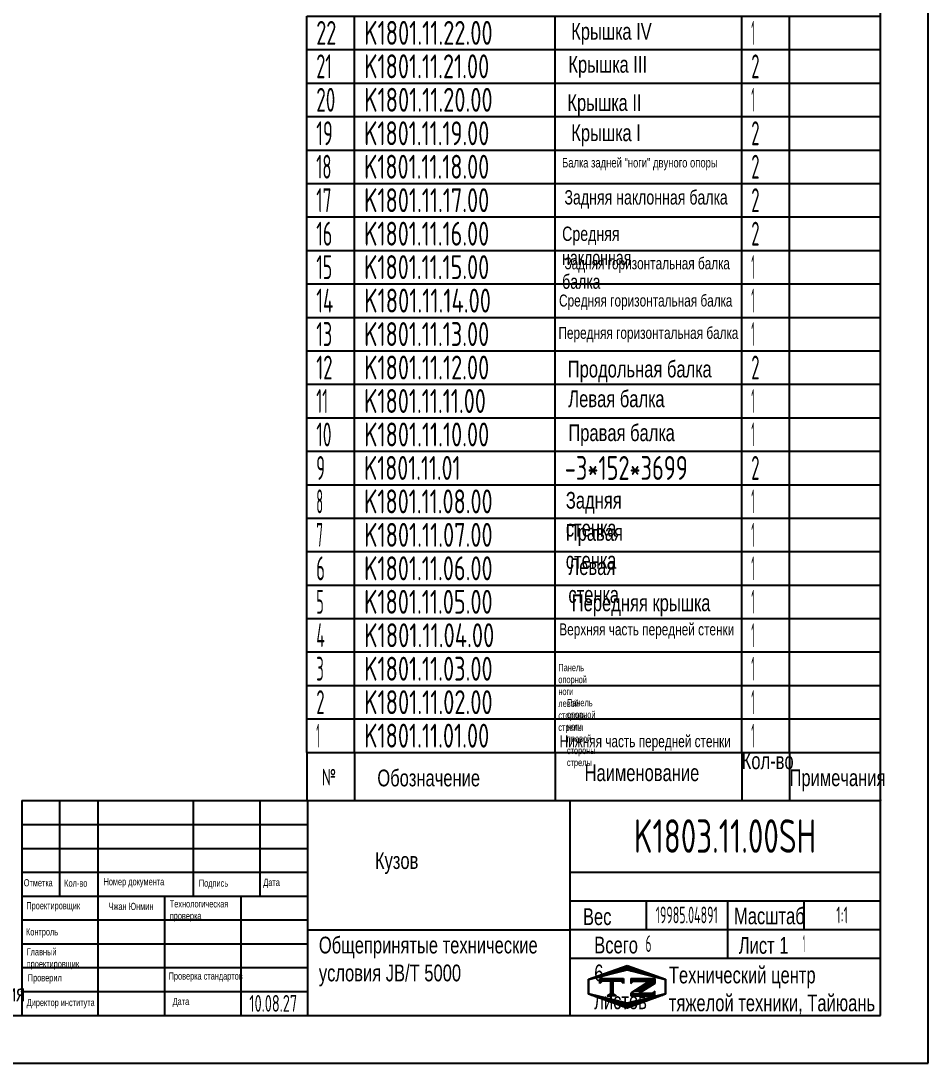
# Model space of a CAD drawing. Header units: millimetres. Extents: x -24 to 570, y 533 to 953.
# Drawn here: x 380.5 to 570.3, y 533.2 to 751.2 of the extents above; entities that cross this region are included whole.
import ezdxf
from ezdxf.enums import TextEntityAlignment as Align

# ---------------------------------------------------------------- set-up
doc = ezdxf.new("R2010")
doc.units = ezdxf.units.MM
doc.header["$LTSCALE"] = 10
for name, color, linetype in [('01', 7, 'Continuous'), ('02', 1, 'Continuous'), ('11', 3, 'Continuous'), ('THICK', 7, 'Continuous')]:
    doc.layers.add(name, color=color, linetype=linetype)
doc.styles.get("Standard").update_dxf_attribs({"font": 'isocp', "width": 0.707, "bigfont": 'intecad.shx'})

# ---------------------------------------------------------------- blocks, each defined once
blk = doc.blocks.new('*U17')
at = {"layer": '01'}
for points in [[(584, 10), (584, 410)], [(25, 10), (584, 10)]]:
    blk.add_lwpolyline(points, dxfattribs=at)
at = {"layer": '02'}
for points in [[(594, 0), (594, 420)], [(0, 0), (594, 0)]]:
    blk.add_lwpolyline(points, dxfattribs=at)
blk = doc.blocks.new('*U20')
at = {"layer": '01'}
for p, q in [((0, -7), (0, 0)), ((120, -7), (120, 0))]:
    blk.add_line(p, q, dxfattribs=at)
at = {"layer": '02'}
for p, q in [((0, 0), (10, 0)), ((10, -7), (10, 0)), ((10, 0), (52, 0)), ((52, -7), (52, 0)), ((52, 0), (91, 0)), ((91, -7), (91, 0)), ((91, 0), (101, 0)), ((101, -7), (101, 0)), ((101, 0), (120, 0))]:
    blk.add_line(p, q, dxfattribs=at)
blk = doc.blocks.new('*U21')
at = {"layer": '01'}
for p, q in [((0, -7), (0, 0)), ((120, -7), (120, 0))]:
    blk.add_line(p, q, dxfattribs=at)
at = {"layer": '02'}
for p, q in [((0, 0), (10, 0)), ((10, -7), (10, 0)), ((10, 0), (52, 0)), ((52, -7), (52, 0)), ((52, 0), (91, 0)), ((91, -7), (91, 0)), ((91, 0), (101, 0)), ((101, -7), (101, 0)), ((101, 0), (120, 0))]:
    blk.add_line(p, q, dxfattribs=at)
blk = doc.blocks.new('*U22')
at = {"layer": '01'}
for p, q in [((0, -7), (0, 0)), ((120, -7), (120, 0))]:
    blk.add_line(p, q, dxfattribs=at)
at = {"layer": '02'}
for p, q in [((0, 0), (10, 0)), ((10, -7), (10, 0)), ((10, 0), (52, 0)), ((52, -7), (52, 0)), ((52, 0), (91, 0)), ((91, -7), (91, 0)), ((91, 0), (101, 0)), ((101, -7), (101, 0)), ((101, 0), (120, 0))]:
    blk.add_line(p, q, dxfattribs=at)
blk = doc.blocks.new('*U23')
at = {"layer": '01'}
for p, q in [((0, -7), (0, 0)), ((120, -7), (120, 0))]:
    blk.add_line(p, q, dxfattribs=at)
at = {"layer": '02'}
for p, q in [((0, 0), (10, 0)), ((10, -7), (10, 0)), ((10, 0), (52, 0)), ((52, -7), (52, 0)), ((52, 0), (91, 0)), ((91, -7), (91, 0)), ((91, 0), (101, 0)), ((101, -7), (101, 0)), ((101, 0), (120, 0))]:
    blk.add_line(p, q, dxfattribs=at)
blk = doc.blocks.new('*U24')
at = {"layer": '01'}
for p, q in [((0, -7), (0, 0)), ((120, -7), (120, 0))]:
    blk.add_line(p, q, dxfattribs=at)
at = {"layer": '02'}
for p, q in [((0, 0), (10, 0)), ((10, -7), (10, 0)), ((10, 0), (52, 0)), ((52, -7), (52, 0)), ((52, 0), (91, 0)), ((91, -7), (91, 0)), ((91, 0), (101, 0)), ((101, -7), (101, 0)), ((101, 0), (120, 0))]:
    blk.add_line(p, q, dxfattribs=at)
blk = doc.blocks.new('*U25')
at = {"layer": '01'}
for p, q in [((0, -7), (0, 0)), ((120, -7), (120, 0))]:
    blk.add_line(p, q, dxfattribs=at)
at = {"layer": '02'}
for p, q in [((0, 0), (10, 0)), ((10, -7), (10, 0)), ((10, 0), (52, 0)), ((52, -7), (52, 0)), ((52, 0), (91, 0)), ((91, -7), (91, 0)), ((91, 0), (101, 0)), ((101, -7), (101, 0)), ((101, 0), (120, 0))]:
    blk.add_line(p, q, dxfattribs=at)
blk = doc.blocks.new('*U26')
at = {"layer": '01'}
for p, q in [((0, -7), (0, 0)), ((120, -7), (120, 0))]:
    blk.add_line(p, q, dxfattribs=at)
at = {"layer": '02'}
for p, q in [((0, 0), (10, 0)), ((10, -7), (10, 0)), ((10, 0), (52, 0)), ((52, -7), (52, 0)), ((52, 0), (91, 0)), ((91, -7), (91, 0)), ((91, 0), (101, 0)), ((101, -7), (101, 0)), ((101, 0), (120, 0))]:
    blk.add_line(p, q, dxfattribs=at)
blk = doc.blocks.new('*U27')
at = {"layer": '01'}
for p, q in [((0, -7), (0, 0)), ((120, -7), (120, 0))]:
    blk.add_line(p, q, dxfattribs=at)
at = {"layer": '02'}
for p, q in [((0, 0), (10, 0)), ((10, -7), (10, 0)), ((10, 0), (52, 0)), ((52, -7), (52, 0)), ((52, 0), (91, 0)), ((91, -7), (91, 0)), ((91, 0), (101, 0)), ((101, -7), (101, 0)), ((101, 0), (120, 0))]:
    blk.add_line(p, q, dxfattribs=at)
blk = doc.blocks.new('*U28')
at = {"layer": '01'}
for p, q in [((0, -7), (0, 0)), ((120, -7), (120, 0))]:
    blk.add_line(p, q, dxfattribs=at)
at = {"layer": '02'}
for p, q in [((0, 0), (10, 0)), ((10, -7), (10, 0)), ((10, 0), (52, 0)), ((52, -7), (52, 0)), ((52, 0), (91, 0)), ((91, -7), (91, 0)), ((91, 0), (101, 0)), ((101, -7), (101, 0)), ((101, 0), (120, 0))]:
    blk.add_line(p, q, dxfattribs=at)
blk = doc.blocks.new('*U29')
at = {"layer": '01'}
for p, q in [((0, -7), (0, 0)), ((120, -7), (120, 0))]:
    blk.add_line(p, q, dxfattribs=at)
at = {"layer": '02'}
for p, q in [((0, 0), (10, 0)), ((10, -7), (10, 0)), ((10, 0), (52, 0)), ((52, -7), (52, 0)), ((52, 0), (91, 0)), ((91, -7), (91, 0)), ((91, 0), (101, 0)), ((101, -7), (101, 0)), ((101, 0), (120, 0))]:
    blk.add_line(p, q, dxfattribs=at)
blk = doc.blocks.new('*U30')
at = {"layer": '01'}
for p, q in [((0, -7), (0, 0)), ((120, -7), (120, 0))]:
    blk.add_line(p, q, dxfattribs=at)
at = {"layer": '02'}
for p, q in [((0, 0), (10, 0)), ((10, -7), (10, 0)), ((10, 0), (52, 0)), ((52, -7), (52, 0)), ((52, 0), (91, 0)), ((91, -7), (91, 0)), ((91, 0), (101, 0)), ((101, -7), (101, 0)), ((101, 0), (120, 0))]:
    blk.add_line(p, q, dxfattribs=at)
blk = doc.blocks.new('*U31')
at = {"layer": '01'}
for p, q in [((0, -7), (0, 0)), ((120, -7), (120, 0))]:
    blk.add_line(p, q, dxfattribs=at)
at = {"layer": '02'}
for p, q in [((0, 0), (10, 0)), ((10, -7), (10, 0)), ((10, 0), (52, 0)), ((52, -7), (52, 0)), ((52, 0), (91, 0)), ((91, -7), (91, 0)), ((91, 0), (101, 0)), ((101, -7), (101, 0)), ((101, 0), (120, 0))]:
    blk.add_line(p, q, dxfattribs=at)
blk = doc.blocks.new('*U32')
at = {"layer": '01'}
for p, q in [((0, -7), (0, 0)), ((120, -7), (120, 0))]:
    blk.add_line(p, q, dxfattribs=at)
at = {"layer": '02'}
for p, q in [((0, 0), (10, 0)), ((10, -7), (10, 0)), ((10, 0), (52, 0)), ((52, -7), (52, 0)), ((52, 0), (91, 0)), ((91, -7), (91, 0)), ((91, 0), (101, 0)), ((101, -7), (101, 0)), ((101, 0), (120, 0))]:
    blk.add_line(p, q, dxfattribs=at)
blk = doc.blocks.new('*U33')
at = {"layer": '01'}
for p, q in [((0, -7), (0, 0)), ((120, -7), (120, 0))]:
    blk.add_line(p, q, dxfattribs=at)
at = {"layer": '02'}
for p, q in [((0, 0), (10, 0)), ((10, -7), (10, 0)), ((10, 0), (52, 0)), ((52, -7), (52, 0)), ((52, 0), (91, 0)), ((91, -7), (91, 0)), ((91, 0), (101, 0)), ((101, -7), (101, 0)), ((101, 0), (120, 0))]:
    blk.add_line(p, q, dxfattribs=at)
blk = doc.blocks.new('*U34')
at = {"layer": '01'}
for p, q in [((0, -7), (0, 0)), ((120, -7), (120, 0))]:
    blk.add_line(p, q, dxfattribs=at)
at = {"layer": '02'}
for p, q in [((0, 0), (10, 0)), ((10, -7), (10, 0)), ((10, 0), (52, 0)), ((52, -7), (52, 0)), ((52, 0), (91, 0)), ((91, -7), (91, 0)), ((91, 0), (101, 0)), ((101, -7), (101, 0)), ((101, 0), (120, 0))]:
    blk.add_line(p, q, dxfattribs=at)
blk = doc.blocks.new('*U35')
at = {"layer": '01'}
for p, q in [((0, -7), (0, 0)), ((120, -7), (120, 0))]:
    blk.add_line(p, q, dxfattribs=at)
at = {"layer": '02'}
for p, q in [((0, 0), (10, 0)), ((10, -7), (10, 0)), ((10, 0), (52, 0)), ((52, -7), (52, 0)), ((52, 0), (91, 0)), ((91, -7), (91, 0)), ((91, 0), (101, 0)), ((101, -7), (101, 0)), ((101, 0), (120, 0))]:
    blk.add_line(p, q, dxfattribs=at)
blk = doc.blocks.new('*U36')
at = {"layer": '01'}
for p, q in [((0, -7), (0, 0)), ((120, -7), (120, 0))]:
    blk.add_line(p, q, dxfattribs=at)
at = {"layer": '02'}
for p, q in [((0, 0), (10, 0)), ((10, -7), (10, 0)), ((10, 0), (52, 0)), ((52, -7), (52, 0)), ((52, 0), (91, 0)), ((91, -7), (91, 0)), ((91, 0), (101, 0)), ((101, -7), (101, 0)), ((101, 0), (120, 0))]:
    blk.add_line(p, q, dxfattribs=at)
blk = doc.blocks.new('*U37')
at = {"layer": '01'}
for p, q in [((0, -7), (0, 0)), ((120, -7), (120, 0))]:
    blk.add_line(p, q, dxfattribs=at)
at = {"layer": '02'}
for p, q in [((0, 0), (10, 0)), ((10, -7), (10, 0)), ((10, 0), (52, 0)), ((52, -7), (52, 0)), ((52, 0), (91, 0)), ((91, -7), (91, 0)), ((91, 0), (101, 0)), ((101, -7), (101, 0)), ((101, 0), (120, 0))]:
    blk.add_line(p, q, dxfattribs=at)
blk = doc.blocks.new('*U38')
at = {"layer": '01'}
for p, q in [((0, -7), (0, 0)), ((120, -7), (120, 0))]:
    blk.add_line(p, q, dxfattribs=at)
at = {"layer": '02'}
for p, q in [((0, 0), (10, 0)), ((10, -7), (10, 0)), ((10, 0), (52, 0)), ((52, -7), (52, 0)), ((52, 0), (91, 0)), ((91, -7), (91, 0)), ((91, 0), (101, 0)), ((101, -7), (101, 0)), ((101, 0), (120, 0))]:
    blk.add_line(p, q, dxfattribs=at)
blk = doc.blocks.new('*U39')
at = {"layer": '01'}
for p, q in [((0, -7), (0, 0)), ((120, -7), (120, 0))]:
    blk.add_line(p, q, dxfattribs=at)
at = {"layer": '02'}
for p, q in [((0, 0), (10, 0)), ((10, -7), (10, 0)), ((10, 0), (52, 0)), ((52, -7), (52, 0)), ((52, 0), (91, 0)), ((91, -7), (91, 0)), ((91, 0), (101, 0)), ((101, -7), (101, 0)), ((101, 0), (120, 0))]:
    blk.add_line(p, q, dxfattribs=at)
blk = doc.blocks.new('*U40')
at = {"layer": '01'}
for p, q in [((0, -7), (0, 0)), ((120, -7), (120, 0))]:
    blk.add_line(p, q, dxfattribs=at)
at = {"layer": '02'}
for p, q in [((0, 0), (10, 0)), ((10, -7), (10, 0)), ((10, 0), (52, 0)), ((52, -7), (52, 0)), ((52, 0), (91, 0)), ((91, -7), (91, 0)), ((91, 0), (101, 0)), ((101, -7), (101, 0)), ((101, 0), (120, 0))]:
    blk.add_line(p, q, dxfattribs=at)
blk = doc.blocks.new('*U41')
at = {"layer": '01'}
for p, q in [((0, -7), (0, 0)), ((120, -7), (120, 0))]:
    blk.add_line(p, q, dxfattribs=at)
at = {"layer": '02'}
for p, q in [((0, 0), (10, 0)), ((10, -7), (10, 0)), ((10, 0), (52, 0)), ((52, -7), (52, 0)), ((52, 0), (91, 0)), ((91, -7), (91, 0)), ((91, 0), (101, 0)), ((101, -7), (101, 0)), ((101, 0), (120, 0))]:
    blk.add_line(p, q, dxfattribs=at)
blk = doc.blocks.new('*X124')
at = {"color": 0}
for p, q in [((127.06, 7.8), (132.06, 7.8)), ((127.06, 7.5), (132.06, 7.5)), ((127.06, 7.2), (127.32, 7.2)), ((129.7, 6.6), (131.51, 6.6)), ((130.16, 6.9), (131.98, 6.9)), ((130.62, 7.2), (132.06, 7.2)), ((127.84, 5.4), (129.64, 5.4)), ((128.3, 5.7), (130.1, 5.7)), ((128.77, 6), (130.57, 6)), ((129.23, 6.3), (131.04, 6.3))]:
    blk.add_line(p, q, dxfattribs=at)
blk = doc.blocks.new('*X125')
at = {"color": 0}
for p, q in [((127.06, 4.8), (132.06, 4.8)), ((127.06, 4.5), (132.06, 4.5)), ((131.84, 5.1), (132.06, 5.1))]:
    blk.add_line(p, q, dxfattribs=at)
blk = doc.blocks.new('*X123')
at = {"color": 0}
for p, q in [((122.34, 4.5), (123.72, 4.5)), ((122.82, 4.8), (123.24, 4.8))]:
    blk.add_line(p, q, dxfattribs=at)
blk = doc.blocks.new('*X122')
at = {"color": 0}
for p, q in [((120.53, 7.8), (125.53, 7.8)), ((120.53, 7.5), (125.53, 7.5)), ((120.53, 7.2), (120.79, 7.2)), ((125.27, 7.2), (125.53, 7.2))]:
    blk.add_line(p, q, dxfattribs=at)
blk = doc.blocks.new('*X121')
at = {"color": 0}
for p, q in [((121.52, 9), (123.12, 9)), ((122.38, 9.3), (124.32, 9.3)), ((123.24, 9.6), (125.52, 9.6)), ((124.1, 9.9), (128.52, 9.9)), ((124.97, 10.2), (127.67, 10.2)), ((125.83, 10.5), (126.82, 10.5)), ((127.02, 9.6), (129.37, 9.6)), ((128.22, 9.3), (130.22, 9.3)), ((129.42, 9), (131.07, 9)), ((118.22, 7.8), (118.32, 7.8)), ((118.22, 7.5), (118.27, 7.5)), ((118.22, 7.2), (118.27, 7.2)), ((118.22, 6.9), (118.27, 6.9)), ((118.22, 6.6), (118.27, 6.6)), ((118.94, 8.1), (119.52, 8.1)), ((119.8, 8.4), (120.72, 8.4)), ((120.66, 8.7), (121.92, 8.7)), ((130.62, 8.7), (131.92, 8.7)), ((131.82, 8.4), (132.77, 8.4)), ((133.02, 8.1), (133.62, 8.1)), ((134.22, 7.8), (134.32, 7.8)), ((134.27, 7.5), (134.32, 7.5)), ((134.27, 7.2), (134.32, 7.2)), ((134.27, 6.9), (134.32, 6.9)), ((134.27, 6.6), (134.32, 6.6)), ((118.22, 6.3), (118.27, 6.3)), ((118.22, 6), (118.27, 6)), ((118.22, 5.7), (118.27, 5.7)), ((118.22, 5.4), (118.27, 5.4)), ((118.22, 5.1), (118.27, 5.1)), ((118.22, 4.8), (118.27, 4.8)), ((118.79, 4.5), (119.42, 4.5)), ((133.12, 4.5), (133.76, 4.5)), ((134.27, 6.3), (134.32, 6.3)), ((134.27, 6), (134.32, 6)), ((134.27, 5.7), (134.32, 5.7)), ((134.27, 5.4), (134.32, 5.4)), ((134.27, 5.1), (134.32, 5.1)), ((134.27, 4.8), (134.32, 4.8)), ((119.61, 4.2), (120.62, 4.2)), ((120.43, 3.9), (121.82, 3.9)), ((121.26, 3.6), (123.02, 3.6)), ((122.08, 3.3), (124.22, 3.3)), ((122.91, 3), (125.42, 3)), ((123.73, 2.7), (128.89, 2.7)), ((124.55, 2.4), (128.07, 2.4)), ((127.12, 3), (129.7, 3)), ((128.32, 3.3), (130.51, 3.3)), ((129.52, 3.6), (131.32, 3.6)), ((130.72, 3.9), (132.14, 3.9)), ((131.92, 4.2), (132.95, 4.2)), ((125.38, 2.1), (127.26, 2.1)), ((126.2, 1.8), (126.45, 1.8))]:
    blk.add_line(p, q, dxfattribs=at)

msp = doc.modelspace()

# ---------------------------------------------------------------- linework, layer by layer
for p, q in [((440.29, 598.16), (560.29, 598.16)), ((440.29, 598.16), (440.29, 588.16)), ((450.29, 598.16), (450.29, 588.16)), ((492.29, 598.16), (492.29, 588.16)), ((531.29, 598.16), (531.29, 588.16)), ((541.29, 598.16), (541.29, 588.16))]:
    msp.add_line(p, q)
at = {"layer": '01'}
msp.add_point((560.29, 588.16), dxfattribs=at)
at = {"layer": 'THICK'}
for p, q in [((380.67, 588.07), (380.67, 543.16)), ((380.67, 588.07), (560.29, 588.07)), ((388.65, 588.04), (388.65, 588.07)), ((388.65, 568.11), (388.65, 588.07)), ((396.63, 543.16), (396.63, 588.07)), ((416.59, 568.11), (416.59, 588.07)), ((430.56, 568.11), (430.56, 588.07)), ((440.54, 543.16), (440.54, 588.07)), ((495.43, 543.16), (495.43, 588.07)), ((560.29, 543.16), (560.29, 588.07)), ((380.67, 573.1), (440.54, 573.1)), ((495.43, 573.1), (560.29, 573.1)), ((380.67, 568.11), (440.54, 568.11)), ((410.61, 543.16), (410.61, 568.11)), ((426.57, 543.16), (426.57, 568.11)), ((495.43, 567.11), (560.29, 567.11)), ((511.4, 561.12), (511.4, 567.11)), ((528.36, 555.13), (528.36, 567.11)), ((544.33, 561.12), (544.33, 567.11)), ((440.54, 561.04), (495.43, 561.04)), ((495.43, 561.12), (560.29, 561.12)), ((495.43, 555.13), (560.29, 555.13)), ((380.67, 543.16), (560.29, 543.16))]:
    msp.add_line(p, q, dxfattribs=at)
at = {"layer": 'THICK', "color": 3}
for p, q in [((380.67, 583.08), (440.54, 583.08)), ((380.67, 578.09), (440.54, 578.09)), ((380.67, 563.12), (440.54, 563.12)), ((380.67, 558.13), (440.54, 558.13)), ((380.67, 553.14), (440.54, 553.14)), ((499.27, 550.75), (507.36, 553.57)), ((499.33, 550.69), (507.31, 552.68)), ((507.31, 552.68), (515.29, 550.69)), ((507.36, 553.57), (515.34, 550.75)), ((499.27, 547.61), (499.27, 550.75)), ((499.33, 547.69), (499.33, 550.69)), ((501.58, 549.85), (501.58, 550.84)), ((501.58, 550.84), (506.57, 550.84)), ((502.08, 550.34), (501.58, 549.85)), ((506.07, 550.34), (502.08, 550.34)), ((503.86, 550.35), (503.86, 547.61)), ((504.07, 550.35), (504.07, 547.61)), ((504.32, 550.35), (504.32, 547.61)), ((506.57, 549.85), (506.07, 550.34)), ((506.57, 550.84), (506.57, 549.85)), ((508.1, 550.84), (508.1, 549.85)), ((508.1, 550.84), (513.09, 550.84)), ((508.1, 549.85), (508.6, 550.34)), ((512.03, 550.34), (508.1, 547.8)), ((508.6, 550.34), (512.03, 550.34)), ((513.09, 549.85), (510.53, 548.22)), ((513.09, 550.84), (513.09, 549.85)), ((515.29, 550.69), (515.29, 547.69)), ((515.34, 550.75), (515.34, 547.61)), ((380.67, 548.15), (440.54, 548.15)), ((507.36, 544.67), (499.27, 547.61)), ((507.31, 545.7), (499.33, 547.69)), ((504.07, 547.84), (503.11, 547.23)), ((503.11, 547.23), (504.07, 547.23)), ((504.07, 547.84), (505.04, 547.23)), ((505.04, 547.23), (504.07, 547.23)), ((515.29, 547.69), (507.31, 545.7)), ((515.34, 547.61), (507.36, 544.67)), ((508.1, 547.8), (508.1, 547.23)), ((508.1, 547.23), (513.09, 547.23)), ((510.53, 548.22), (509.77, 547.73)), ((512.59, 547.73), (509.77, 547.73)), ((513.09, 548.23), (512.59, 547.73)), ((513.09, 547.23), (513.09, 548.23))]:
    msp.add_line(p, q, dxfattribs=at)
for p in [(380.67, 548.15), (380.67, 543.16)]:
    msp.add_point(p, dxfattribs=at)

# ---------------------------------------------------------------- block references
for name, p in [('*U17', (-23.71, 533.16)), ('*U41', (440.29, 752.16)), ('*U40', (440.29, 745.16)), ('*U39', (440.29, 738.16)), ('*U38', (440.29, 731.16)), ('*U37', (440.29, 724.16)), ('*U36', (440.29, 717.16)), ('*U35', (440.29, 710.16)), ('*U34', (440.29, 703.16)), ('*U33', (440.29, 696.16)), ('*U32', (440.29, 689.16)), ('*U31', (440.29, 682.16)), ('*U30', (440.29, 675.16)), ('*U29', (440.29, 668.16)), ('*U28', (440.29, 661.16)), ('*U27', (440.29, 654.16)), ('*U26', (440.29, 647.16)), ('*U25', (440.29, 640.16)), ('*U24', (440.29, 633.16)), ('*U23', (440.29, 626.16)), ('*U22', (440.29, 619.16)), ('*U21', (440.29, 612.16)), ('*U20', (440.29, 605.16))]:
    msp.add_blockref(name, p)
at = {"layer": 'THICK', "color": 3, "xscale": 0.9979200000001356, "yscale": 0.9979200000000219, "zscale": 0.9979200000000003}
for name in ['*X121', '*X122', '*X124', '*X123', '*X125']:
    msp.add_blockref(name, (381.3, 542.92), dxfattribs=at)

# ---------------------------------------------------------------- texts
at = {"attachment_point": 1}
for s, insert, char_height in [('{\\fArial|b0|i0|c204|p34;\\C3;Крышка \\fArial|b0|i0|c0|p34;IV}', (495.61, 750.73), 3.5), ('{\\fArial|b0|i0|c204|p34;\\C3;Крышка \\fArial|b0|i0|c0|p34;III}', (495.02, 743.83), 3.5), ('{\\fArial|b0|i0|c204|p34;\\C3;Крышка \\fArial|b0|i0|c0|p34;II}', (494.82, 735.83), 3.5), ('{\\fArial|b0|i0|c204|p34;\\C3;Крышка \\fArial|b0|i0|c0|p34;I}', (495.63, 729.51), 3.5), ('{\\fArial|b0|i0|c204|p34;\\C3;Балка задней "ноги" двуного опоры}', (493.71, 722.51), 2), ('{\\fArial|b0|i0|c204|p34;\\C3;Задняя наклонная балка}', (494.2, 715.76), 3), ('{\\fArial|b0|i0|c204|p34;\\C3;Задняя горизонтальная балка}', (494.22, 701.71), 2.5), ('{\\fArial|b0|i0|c204|p34;\\C3;Средняя горизонтальная балка}', (493.08, 693.92), 2.5), ('{\\fArial|b0|i0|c204|p34;\\C3;Передняя горизонтальная балка}', (492.95, 687.16), 2.5), ('{\\fArial|b0|i0|c204|p34;\\C3;Продольная балка}', (494.9, 680.1), 3.5), ('{\\fArial|b0|i0|c204|p34;\\C3;Левая балка}', (495.01, 673.87), 3.5), ('{\\fArial|b0|i0|c204|p34;\\C3;Правая балка}', (495.02, 666.77), 3.5), ('{\\fArial|b0|i0|c204|p34;\\C3;Передняя крышка}', (495.74, 631.2), 3.5), ('{\\fArial|b0|i0|c204|p34;\\C3;Верхняя часть передней стенки}', (493.13, 625.14), 2.5), ('{\\fArial|b0|i0|c204|p34;\\C3;Нижняя часть передней стенки}', (493.21, 601.74), 2.5), ('{\\fArial|b0|i0|c204|p34;Кол-во}', (531.29, 598.16), 3.5), ('{\\fArial|b0|i0|c204|p34;Наименование}', (498.42, 595.65), 3.5), ('{\\Fisocp,intecad|c204;№}', (443.45, 594.72), 3.5), ('{\\fArial|b0|i0|c204|p34;Обозначение}', (455.06, 594.56), 3.5), ('{\\fArial|b0|i0|c204|p34;Примечания}', (541.29, 594.6), 3.5), ('{\\fArial|b0|i0|c204|p34;\\C3;Кузов}', (454.56, 577.28), 3.5), ('{\\fArial|b0|i0|c204|p34;Отметка}', (381.09, 571.64), 1.5), ('{\\fArial|b0|i0|c204|p34;Кол-во}', (389.55, 571.57), 1.5), ('{\\fArial|b0|i0|c204|p34;Номер документа}', (397.77, 571.87), 1.5), ('{\\fArial|b0|i0|c204|p34;Подпись}', (417.72, 571.57), 1.5), ('{\\fArial|b0|i0|c204|p34;Дата}', (431.2, 571.72), 1.5), ('{\\fArial|b0|i0|c204|p34;Проектировщик}', (381.63, 566.85), 1.5), ('{\\fArial|b0|i0|c204|p34;Технологическая\\Pпроверка}', (411.63, 567.23), 1.5), ('{\\fArial|b0|i0|c204|p34;\\C3;Чжан Юнмин}', (398.84, 566.7), 1.5), ('{\\fArial|b0|i0|c204|p34;Вес}', (498.08, 565.55), 3.5), ('{\\fArial|b0|i0|c204|p34;Масштаб}', (529.68, 565.71), 3.5), ('{\\fArial|b0|i0|c204|p34;Контроль}', (381.55, 561.37), 1.5), ('{\\fArial|b0|i0|c204|p34;Общепринятые технические\\Pусловия \\fArial|b0|i0|c0|p34;JB/T 5000}', (442.83, 559.61), 3.5), ('{\\fArial|b0|i0|c204|p34;Лист 1}', (530.67, 559.54), 3.5), ('{\\fArial|b0|i0|c204|p34;Главный\\Pпроектировщик}', (381.7, 557.19), 1.5), ('{\\fArial|b0|i0|c204|p34;Проверил}', (381.93, 551.76), 1.5), ('{\\fArial|b0|i0|c204|p34;Проверка стандартов}', (411.4, 552.14), 1.5), ('{\\fArial|b0|i0|c204|p34;Технический центр\\Pтяжелой техники, Тайюань}', (516.05, 553.35), 3.5), ('{\\fArial|b0|i0|c204|p34;Примечания}', (361.29, 549.6), 3.5), ('{\\fArial|b0|i0|c204|p34;Директор института}', (381.7, 546.59), 1.5), ('{\\fArial|b0|i0|c204|p34;Дата}', (412.24, 546.82), 1.5)]:
    msp.add_mtext(s, dxfattribs=dict(at, insert=insert, char_height=char_height))
for s, insert, char_height, width in [('{\\fArial|b0|i0|c204|p34;\\C3;Средняя наклонная балка}', (493.72, 708.14), 3, 0.2973), ('{\\fArial|b0|i0|c204|p34;\\C3;Задняя стенка}', (494.5, 652.64), 3.5, 0.0687), ('{\\fArial|b0|i0|c204|p34;\\C3;Правая стенка}', (494.48, 645.92), 3.5, 0.0687), ('{\\fArial|b0|i0|c204|p34;\\C3;Левая стенка}', (495.03, 638.77), 3.5, 0.0687), ('{\\fArial|b0|i0|c204|p34;\\C3;Панель опорной ноги левой стороны стрелы}', (492.93, 616.65), 1.5, 0.0687), ('{\\fArial|b0|i0|c204|p34;\\C3;Панель опорной ноги правой стороны стрелы}', (494.72, 609.3), 1.5, 0.0687), ('{\\fArial|b0|i0|c204|p34;Всего 6 листов}', (500.44, 559.62), 3.5, 0.1523)]:
    msp.add_mtext(s, dxfattribs=dict(at, insert=insert, char_height=char_height, width=width))
at = {"layer": '11'}
for s, height, width, p, p2 in [('22', 5, 0.639754, (442.29, 746.16), (446.48, 746.16)), ('K1801.11.22.00', 5, 0.693326, (452.29, 746.16), (479.18, 746.16)), ('1', 5, 0.404, (533.29, 746.16), (534, 746.16)), ('21', 5, 0.623098, (442.29, 739.16), (445.56, 739.16)), ('K1801.11.21.00', 5, 0.692964, (452.29, 739.16), (478.47, 739.16)), ('2', 5, 0.562593, (533.29, 739.16), (535.01, 739.16)), ('20', 5, 0.636567, (442.29, 732.16), (446.27, 732.16)), ('K1801.11.20.00', 5, 0.693326, (452.29, 732.16), (479.18, 732.16)), ('1', 5, 0.404, (533.29, 732.16), (534, 732.16)), ('19', 5, 0.612447, (442.29, 725.16), (445.73, 725.16)), ('K1801.11.19.00', 5, 0.692971, (452.29, 725.16), (478.49, 725.16)), ('2', 5, 0.562593, (533.29, 725.16), (535.01, 725.16)), ('18', 5, 0.606, (442.29, 718.16), (445.47, 718.16)), ('K1801.11.18.00', 5, 0.692964, (452.29, 718.16), (478.47, 718.16)), ('2', 5, 0.562593, (533.29, 718.16), (535.01, 718.16)), ('17', 5, 0.606, (442.29, 711.16), (445.47, 711.16)), ('K1801.11.17.00', 5, 0.692964, (452.29, 711.16), (478.47, 711.16)), ('2', 5, 0.562593, (533.29, 711.16), (535.01, 711.16)), ('16', 5, 0.610556, (442.29, 704.16), (445.65, 704.16)), ('K1801.11.16.00', 5, 0.692964, (452.29, 704.16), (478.47, 704.16)), ('2', 5, 0.562593, (533.29, 704.16), (535.01, 704.16)), ('15', 5, 0.609833, (442.29, 697.16), (445.62, 697.16)), ('K1801.11.15.00', 5, 0.692964, (452.29, 697.16), (478.47, 697.16)), ('1', 5, 0.404, (533.29, 697.16), (534, 697.16)), ('14', 5, 0.614783, (442.29, 690.16), (445.83, 690.16)), ('K1801.11.14.00', 5, 0.693148, (452.29, 690.16), (478.83, 690.16)), ('1', 5, 0.404, (533.29, 690.16), (534, 690.16)), ('13', 5, 0.609833, (442.29, 683.16), (445.62, 683.16)), ('K1801.11.13.00', 5, 0.692964, (452.29, 683.16), (478.47, 683.16)), ('1', 5, 0.404, (533.29, 683.16), (534, 683.16)), ('12', 5, 0.611465, (442.29, 676.16), (445.69, 676.16)), ('K1801.11.12.00', 5, 0.692964, (452.29, 676.16), (478.47, 676.16)), ('2', 5, 0.562593, (533.29, 676.16), (535.01, 676.16)), ('11', 5, 0.582235, (442.29, 669.16), (444.77, 669.16)), ('K1801.11.11.00', 5, 0.692583, (452.29, 669.16), (477.77, 669.16)), ('1', 5, 0.404, (533.29, 669.16), (534, 669.16)), ('10', 5, 0.606076, (442.29, 662.16), (445.48, 662.16)), ('K1801.11.10.00', 5, 0.692964, (452.29, 662.16), (478.47, 662.16)), ('1', 5, 0.404, (533.29, 662.16), (534, 662.16)), ('9', 5, 0.579528, (442.29, 655.16), (444.09, 655.16)), ('K1801.11.01', 5, 0.688887, (452.29, 655.16), (472.46, 655.16)), ('-3*152*3699', 5, 0.692717, (494.29, 655.16), (520.01, 655.16)), ('2', 5, 0.562593, (533.29, 655.16), (535.01, 655.16)), ('8', 5, 0.514182, (442.29, 648.16), (443.71, 648.16)), ('K1801.11.08.00', 5, 0.693326, (452.29, 648.16), (479.18, 648.16)), ('1', 5, 0.404, (533.29, 648.16), (534, 648.16)), ('7', 5, 0.514182, (442.29, 641.16), (443.71, 641.16)), ('K1801.11.07.00', 5, 0.693326, (452.29, 641.16), (479.18, 641.16)), ('1', 5, 0.404, (533.29, 641.16), (534, 641.16)), ('6', 5, 0.600695, (442.29, 634.16), (444.09, 634.16)), ('K1801.11.06.00', 5, 0.693326, (452.29, 634.16), (479.18, 634.16)), ('1', 5, 0.404, (533.29, 634.16), (534, 634.16)), ('5', 5, 0.527686, (442.29, 627.16), (443.85, 627.16)), ('K1801.11.05.00', 5, 0.693326, (452.29, 627.16), (479.18, 627.16)), ('1', 5, 0.404, (533.29, 627.16), (534, 627.16)), ('4', 5, 0.543846, (442.29, 620.16), (444.06, 620.16)), ('K1801.11.04.00', 5, 0.6935, (452.29, 620.16), (479.53, 620.16)), ('1', 5, 0.404, (533.29, 620.16), (534, 620.16)), ('3', 5, 0.527686, (442.29, 613.16), (443.85, 613.16)), ('K1801.11.03.00', 5, 0.693326, (452.29, 613.16), (479.18, 613.16)), ('1', 5, 0.404, (533.29, 613.16), (534, 613.16)), ('2', 5, 0.562593, (442.29, 606.16), (444.01, 606.16)), ('K1801.11.02.00', 5, 0.693326, (452.29, 606.16), (479.18, 606.16)), ('1', 5, 0.404, (533.29, 606.16), (534, 606.16)), ('1', 5, 0.404, (442.29, 599.16), (443, 599.16)), ('K1801.11.01.00', 5, 0.692964, (452.29, 599.16), (478.47, 599.16)), ('1', 5, 0.404, (533.29, 599.16), (534, 599.16)), ('K1803.11.00SH', 7, 0.693499, (508.73, 577.16), (546.86, 577.16)), ('19985.04891', 3.5, 0.541403, (513.29, 562.41), (526.29, 562.41)), ('1:1', 3.5, 0.614783, (551.06, 562.41), (553.53, 562.41)), ('6', 3.5, 0.600695, (511.16, 556.41), (512.42, 556.41)), ('1', 3.5, 0.404, (544.05, 556.41), (544.54, 556.41)), ('10.08.27', 3.5, 0.642055, (428.29, 543.91), (438.29, 543.91))]:
    msp.add_text(s, height=height, dxfattribs=dict(at, width=width)).set_placement(p, p2, align=Align.FIT)

doc.saveas('drawing.dxf')
